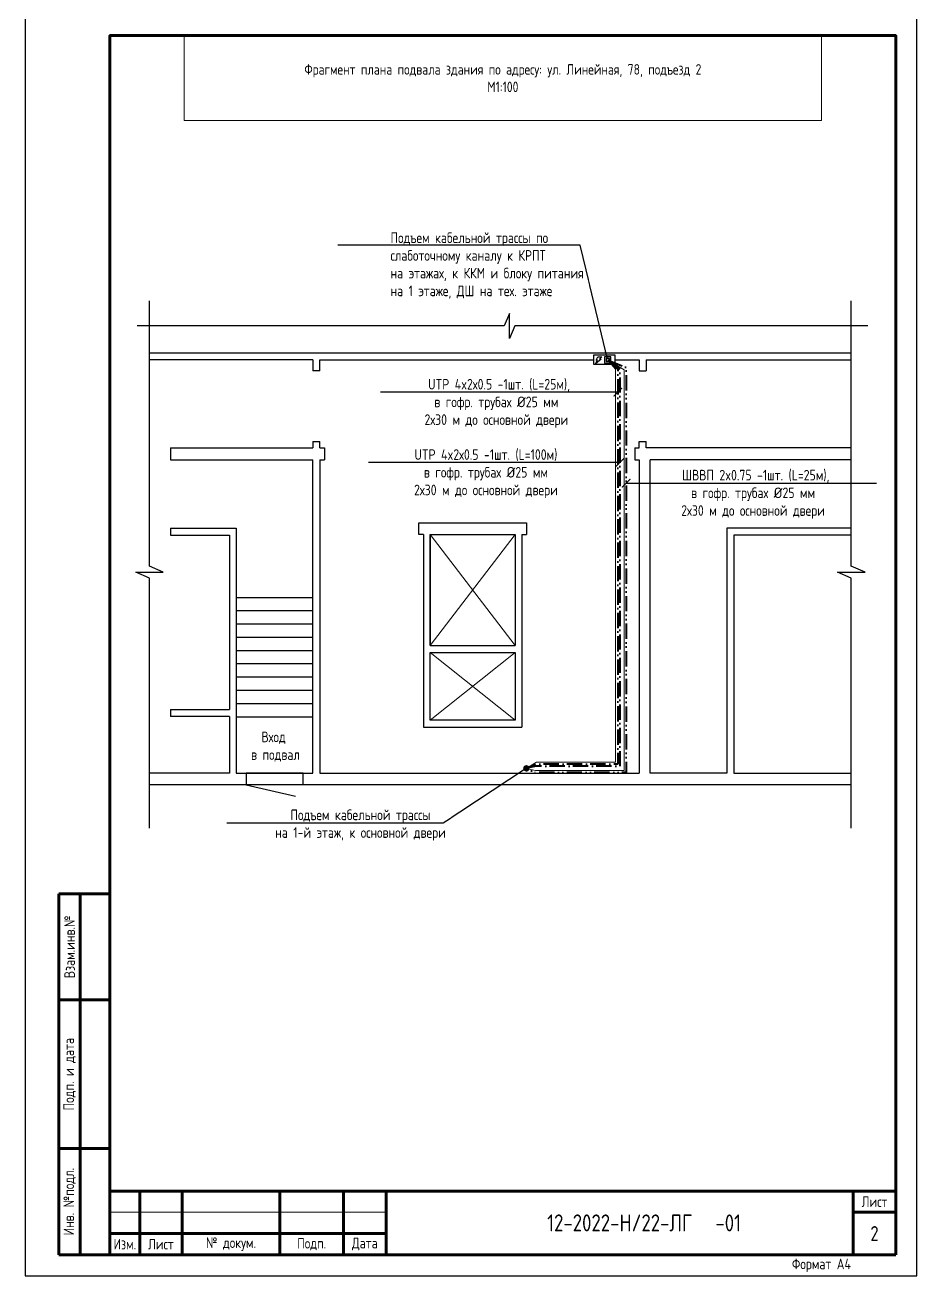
# Model space of a CAD drawing. Header units: millimetres. Extents: x -211 to 10565, y -2293 to 2244.
# Drawn here: x 300.8 to 510.8, y 1650.1 to 1944.6 of the extents above; entities that cross this region are included whole.
import ezdxf
from ezdxf import colors
from ezdxf.entities.mleader import LeaderData, LeaderLine
from ezdxf.math import Vec2, Vec3

# ---------------------------------------------------------------- set-up
doc = ezdxf.new("R2010")
doc.units = ezdxf.units.MM
for name, pattern in [('ACAD_ISO10W100', [18, 12, -3, 0, -3]), ('ACAD_ISO12W100', [21, 12, -3, 0, -3, 0, -3]), ('DASHED', [7, 5, -2, 0])]:
    doc.linetypes.add(name, pattern=pattern)
for name, color, linetype, lineweight in [('(034) Оформление_0', 7, 'Continuous', 9), ('ВОЛС проектир.', 5, 'DASHED', 50), ('Домофония схемы', 7, 'Continuous', 40)]:
    doc.layers.add(name, color=color, linetype=linetype, lineweight=lineweight)
for name, color, linetype in [('_', 7, 'Continuous'), ('ВДРС', 7, 'Continuous'), ('Выноски и подписи', 7, 'Continuous'), ('Планы', 7, 'Continuous')]:
    doc.layers.add(name, color=color, linetype=linetype)
doc.layers.add('ВЭ', color=7, linetype='Continuous', plot=False)
doc.styles.get("Standard").update_dxf_attribs({"font": 'gost.TTF'})
doc.linetypes.add('Гофра Металлорукав ПНД-труба', pattern='A,0.25,-0.1,[133,ltypeshp.shx,S=0.1,R=0,X=-0.1,Y=0],-0.1,1', length=1.45)

# ---------------------------------------------------------------- blocks, each defined once
blk = doc.blocks.new('*T325')
at = {"layer": '(034) Оформление_0', "lineweight": 60, "transparency": 16777216}
for p, q in [((0, 0), (185, 0)), ((0, 0), (0, -15)), ((7, 0), (7, -15)), ((17, 0), (17, -15)), ((40, 0), (40, -15)), ((55, 0), (55, -15)), ((65, 0), (65, -15)), ((175, 0), (175, -15)), ((185, 0), (185, -15)), ((175, -5), (185, -5)), ((0, -10), (65, -10)), ((0, -15), (185, -15))]:
    blk.add_line(p, q, dxfattribs=at)
at = {"layer": '(034) Оформление_0', "transparency": 16777216}
blk.add_line((0, -5), (65, -5), dxfattribs=at)
at = {"layer": '(034) Оформление_0', "color": 0, "lineweight": 60, "transparency": 16777216, "attachment_point": 5}
for s, insert, char_height, width in [('Лист', (180, -2.5), 2.5, 10), ('{\\fGOST|b0|i0|c0;12-2022-Н/22-ЛГ', (120, -7.5), 4, 110), ('Изм.', (3.5, -12.5), 2.5, 7), ('Лист', (12, -12.5), 2.5, 10), ('№ докум.', (28.5, -12.5), 2.5, 21), ('Подп.', (47.5, -12.5), 2.5, 15), ('Дата', (60, -12.5), 2.5, 10)]:
    blk.add_mtext(s, dxfattribs=dict(at, insert=insert, char_height=char_height, width=width))
blk = doc.blocks.new('*U324')
blk.add_blockref('*T325', (-185, 15))
blk = doc.blocks.new('*T387')
at = {"layer": '(034) Оформление_0', "color": 0, "lineweight": 60, "transparency": 16777216}
for p, q in [((0, 0), (0, 85)), ((0, 85), (12, 85)), ((5, 0), (5, 85)), ((12, 0), (12, 85)), ((0, 60), (12, 60)), ((0, 25), (12, 25)), ((0, 0), (12, 0))]:
    blk.add_line(p, q, dxfattribs=at)
at = {"layer": '(034) Оформление_0', "color": 0, "transparency": 16777216, "char_height": 2.5, "attachment_point": 5, "rotation": 90}
for s, insert, width in [('{\\C256;Взам.инв.№\\P}', (2.5, 72.5), 25), ('{\\C256;Подп. и дата\\P}', (2.5, 42.5), 35), ('{\\C256;Инв. №подл.\\P}', (2.5, 12.5), 25)]:
    blk.add_mtext(s, dxfattribs=dict(at, insert=insert, width=width))
blk = doc.blocks.new('*U386')
at = {"layer": '(034) Оформление_0'}
blk.add_lwpolyline([(210, 297), (0, 297), (0, 0), (210, 0)], close=True, dxfattribs=at)
at = {"layer": '(034) Оформление_0', "lineweight": 60}
blk.add_lwpolyline([(205, 5), (205, 292), (20, 292), (20, 5)], close=True, dxfattribs=at)
for name, p in [('*T387', (8, 5)), ('*U324', (205, 5))]:
    blk.add_blockref(name, p)
at = {"insert": (187.5, 2.5), "char_height": 2.5, "width": 35, "attachment_point": 5}
blk.add_mtext('Формат А4', dxfattribs=at)
blk = doc.blocks.new('*T354')
at = {"layer": 'Defpoints', "color": 8, "linetype": 'ByBlock', "lineweight": 0, "transparency": 16777216}
for p, q in [((0, 0), (150, 0)), ((0, 0), (0, -20)), ((150, 0), (150, -20)), ((0, -20), (150, -20))]:
    blk.add_line(p, q, dxfattribs=at)
at = {"color": 0, "transparency": 16777216, "insert": (75, -10), "char_height": 2.4694, "width": 150, "attachment_point": 5}
blk.add_mtext('{\\fGOST|b0|i0|c0;Фрагмент плана подвала здания по адресу: ул. Линейная, 78, подъезд 2^JМ1:100', dxfattribs=at)
blk = doc.blocks.new('_ArchTick')
at = {"color": 0, "const_width": 0.15}
blk.add_lwpolyline([(-0.5, -0.5), (0.5, 0.5)], dxfattribs=at)
blk = doc.blocks.new('План_силовой.канал')
blk.add_lwpolyline([(-3.92, 1.24), (-2.29, 1.24), (-3.24, 0.27), (-2.62, 0.27), (-4.73, -1.5), (-4.04, -0.08), (-4.56, -0.08), (-3.92, 1.24)])
at = {"layer": 'ВДРС'}
for points in [[(1.22, 1.22), (-1.23, 1.22), (-1.23, -1.23), (1.22, -1.23)], [(0.61, 0.61), (-0.61, 0.61), (-0.61, -0.61), (0.61, -0.61)]]:
    blk.add_lwpolyline(points, close=True, dxfattribs=at)

msp = doc.modelspace()

# ---------------------------------------------------------------- linework, layer by layer
at = {"layer": '_', "linetype": 'Continuous', "ltscale": 5}
msp.add_lwpolyline([(366.3, 1765.7), (366.3, 1768.46), (352.94, 1768.46), (352.94, 1765.7), (364.53, 1763.04)], dxfattribs=at)
at = {"layer": 'ВОЛС проектир.', "color": 7, "linetype": 'Гофра Металлорукав ПНД-труба', "lineweight": 20, "ltscale": 5, "flags": 128}
for points in [[(438.06, 1865.75), (441.9, 1863.42), (441.9, 1769.11), (441.9, 1769.11), (421.04, 1769.11), (418.86, 1769.62)], [(438.06, 1865.75), (439.9, 1863.6), (439.9, 1771.11), (421.27, 1771.11), (418.86, 1769.62)]]:
    msp.add_lwpolyline(points, dxfattribs=at)
at = {"layer": 'Домофония схемы', "color": 6, "linetype": 'ACAD_ISO12W100', "ltscale": 0.3, "flags": 128}
msp.add_lwpolyline([(438.06, 1865.75), (442.4, 1864.02), (442.4, 1768.61), (420.98, 1768.61), (418.86, 1769.62)], dxfattribs=at)
at = {"layer": 'Домофония схемы', "color": 3, "linetype": 'ACAD_ISO10W100', "ltscale": 0.3, "flags": 128}
for points in [[(438.06, 1865.75), (440.9, 1863.61), (440.9, 1770.11), (421.16, 1770.11), (418.86, 1769.62)], [(438.06, 1865.75), (440.4, 1863.52), (440.4, 1770.61), (421.21, 1770.61), (418.86, 1769.62)]]:
    msp.add_lwpolyline(points, dxfattribs=at)
at = {"layer": 'Планы', "linetype": 'Continuous', "ltscale": 5}
for p, q in [((368.64, 1865.81), (368.64, 1864.76)), ((368.64, 1864.76), (368.64, 1863.19)), ((370.27, 1863.19), (368.64, 1863.19)), ((445.46, 1863.19), (447.08, 1863.19)), ((368.64, 1846.6), (368.64, 1845.04)), ((368.64, 1846.6), (370.27, 1846.6)), ((370.27, 1845.04), (370.27, 1846.6)), ((445.46, 1845.04), (445.46, 1846.6)), ((445.46, 1846.6), (447.08, 1846.6)), ((447.08, 1845.04), (447.08, 1846.6)), ((335.14, 1845.04), (335.14, 1842.27)), ((371.32, 1845.04), (371.32, 1842.27)), ((444.41, 1845.04), (444.41, 1842.27)), ((335.14, 1842.27), (368.64, 1842.27)), ((495.39, 1842.27), (448.06, 1842.27)), ((335.14, 1826.16), (335.14, 1824.54)), ((335.14, 1783.46), (335.14, 1781.83)), ((348.97, 1781.83), (348.97, 1768.46)), ((348.97, 1768.46), (330.17, 1768.46)), ((467.73, 1768.46), (495.39, 1768.46)), ((352.94, 1765.7), (330.17, 1765.7))]:
    msp.add_line(p, q, dxfattribs=at)
for points in [[(330.17, 1755.54), (330.17, 1814.43), (326.93, 1815.82), (330.17, 1815.82), (333.4, 1815.82), (330.17, 1817.21), (330.17, 1879.65)], [(495.39, 1755.54), (495.39, 1814.43), (492.16, 1815.82), (495.39, 1815.82), (498.62, 1815.82), (495.39, 1817.21), (495.39, 1879.65)], [(330.17, 1867.44), (495.39, 1867.44)], [(368.64, 1865.81), (330.17, 1865.81)], [(368.64, 1865.81), (368.64, 1865.81)], [(370.27, 1863.19), (370.27, 1865.81), (434.66, 1865.81)], [(439.78, 1865.81), (445.46, 1865.81), (445.46, 1863.19)], [(447.08, 1865.81), (447.08, 1863.19)], [(447.08, 1865.81), (495.39, 1865.81)], [(335.14, 1845.04), (368.64, 1845.04)], [(370.27, 1845.04), (371.32, 1845.04)], [(444.41, 1845.04), (445.46, 1845.04)], [(495.39, 1845.04), (447.08, 1845.04)], [(335.14, 1826.16), (348.97, 1826.16), (350.59, 1826.16), (350.59, 1768.46), (368.64, 1768.46), (368.64, 1842.27)], [(370.27, 1842.27), (371.32, 1842.27)], [(370.27, 1842.27), (370.27, 1768.46)], [(444.41, 1842.27), (445.46, 1842.27)], [(445.46, 1842.27), (445.46, 1768.46)], [(495.39, 1826.16), (467.73, 1826.16), (466.11, 1826.16), (466.11, 1768.46), (448.06, 1768.46), (448.06, 1842.27)], [(394.64, 1824.69), (393.59, 1824.69), (393.59, 1827.45), (418.89, 1827.45), (418.89, 1824.69)], [(335.14, 1824.54), (348.97, 1824.54)], [(348.97, 1824.54), (348.97, 1783.46)], [(394.64, 1824.69), (394.64, 1779.35)], [(396.27, 1824.69), (396.27, 1798.55)], [(396.27, 1798.55), (396.27, 1824.69), (416.21, 1824.69), (416.21, 1798.55)], [(416.21, 1824.69), (416.21, 1798.55)], [(417.83, 1824.69), (418.89, 1824.69)], [(417.83, 1824.69), (417.83, 1779.35)], [(467.73, 1824.54), (467.73, 1768.46)], [(495.39, 1824.54), (467.73, 1824.54)], [(368.64, 1809.8), (350.59, 1809.8)], [(368.64, 1806.68), (350.59, 1806.68)], [(368.64, 1803.56), (350.59, 1803.56)], [(368.64, 1800.43), (350.59, 1800.43)], [(368.64, 1797.31), (350.59, 1797.31)], [(396.27, 1798.55), (416.21, 1798.55)], [(416.21, 1796.93), (416.21, 1780.97), (396.27, 1780.97), (396.27, 1796.93)], [(396.27, 1796.93), (416.21, 1796.93)], [(416.21, 1796.93), (416.21, 1780.97)], [(368.64, 1794.19), (350.59, 1794.19)], [(368.64, 1791.07), (350.59, 1791.07)], [(368.64, 1787.94), (350.59, 1787.94)], [(368.64, 1784.82), (350.59, 1784.82)], [(335.14, 1783.46), (348.97, 1783.46)], [(348.97, 1781.83), (348.97, 1781.83), (335.14, 1781.83)], [(368.64, 1781.7), (350.59, 1781.7)], [(394.64, 1779.35), (417.83, 1779.35)], [(370.27, 1768.46), (445.46, 1768.46)], [(495.39, 1765.7), (352.94, 1765.7), (352.94, 1765.7)]]:
    msp.add_lwpolyline(points, dxfattribs=at)
at = {"layer": 'Планы', "linetype": 'Continuous', "lineweight": 0, "ltscale": 5}
for points in [[(416.21, 1824.69), (396.27, 1798.55)], [(416.21, 1798.55), (396.27, 1824.69)], [(416.21, 1796.93), (396.27, 1780.97)], [(396.27, 1796.93), (416.21, 1780.97)]]:
    msp.add_lwpolyline(points, dxfattribs=at)

# ---------------------------------------------------------------- block references
msp.add_blockref('*T354', (338.35, 1942.11))

# ---------------------------------------------------------------- texts
at = {"layer": '(034) Оформление_0'}
for s, insert, char_height, width, attachment_point in [('\\pi4.11048;Вход \\P\\pi1.64722;в подвал', (352.42, 1778.27), 2.5, 13.6215, 1), ('-01', (463.39, 1662.61), 4, 42.636, 4), ('2', (500.85, 1660.11), 3.5, 10, 5)]:
    msp.add_mtext(s, dxfattribs=dict(at, insert=insert, char_height=char_height, width=width, attachment_point=attachment_point))

# ---------------------------------------------------------------- next in the draw order: leaders
at = {"layer": '(034) Оформление_0', "linetype": 'Continuous', "ltscale": 5}
ml = msp.add_multileader_mtext('Standard', dxfattribs=at)
ml.set_content('Подъем кабельной трассы по \\Pслаботочному каналу к КРПТ\\Pна этажах, к ККМ и блоку питания\\Pна 1 этаже, ДШ на тех. этаже', color=256)
ml.set_leader_properties()
ml.build(insert=Vec2(0, 0))
ml.multileader.update_dxf_attribs({"text_left_attachment_type": 6, "text_right_attachment_type": 6, "dogleg_length": 0, "arrow_head_size": 0.18})
ctx = ml.context
ctx.base_point, ctx.char_height, ctx.arrow_head_size, ctx.landing_gap_size, ctx.plane_origin = Vec3(388.79, 1892.78), 2.5, 0.18, 0, Vec3(450.67, 1904.84)
ctx.left_attachment, ctx.right_attachment = 6, 6
notes = []
notes.append((ctx, [(1, (1, 1, 0), (431.54, 1892.78), (-1, 0), 0, [(0, [(438.06, 1865.75)], 0, [])])]))
ctx.mtext.insert, ctx.mtext.flow_direction = Vec3(386.9, 1895.78), 5
ctx.mtext.has_bg_fill, ctx.mtext.bg_color, ctx.mtext.bg_scale_factor, ctx.mtext.bg_transparency, ctx.mtext.use_window_bg_color = 1, -1027028792, 1.5, 0, 1
ml = msp.add_multileader_mtext('Standard', dxfattribs=at)
ml.set_content('Подъем кабельной трассы\\Pна 1-й этаж, к основной двери', color=256)
ml.set_leader_properties()
ml.build(insert=Vec2(0, 0))
ml.multileader.update_dxf_attribs({"text_left_attachment_type": 6, "text_right_attachment_type": 6, "dogleg_length": 0, "arrow_head_size": 0.18})
ctx = ml.context
ctx.base_point, ctx.char_height, ctx.arrow_head_size, ctx.landing_gap_size, ctx.plane_origin = Vec3(362.07, 1756.71), 2.5, 0.18, 0, Vec3(422.75, 1774.69)
ctx.left_attachment, ctx.right_attachment, ctx.text_align_type = 6, 6, 1
notes.append((ctx, [(1, (1, 1, 0), (399.3, 1756.71), (-1, 0), 0, [(0, [(418.86, 1769.62)], 0, [])])]))
ctx.mtext.insert, ctx.mtext.alignment, ctx.mtext.flow_direction = Vec3(379.83, 1759.92), 2, 5
ctx.mtext.has_bg_fill, ctx.mtext.bg_color, ctx.mtext.bg_scale_factor, ctx.mtext.bg_transparency, ctx.mtext.use_window_bg_color = 1, -1027028792, 1.5, 0, 1
for ctx, leaders in notes:
    for number, flags, end, landing, length, lines in leaders:
        leader = LeaderData()
        leader.index, (leader.has_last_leader_line, leader.has_dogleg_vector, leader.attachment_direction) = number, flags
        leader.last_leader_point, leader.dogleg_vector, leader.dogleg_length = Vec3(end), Vec3(landing), length
        for number, points, colour, breaks in lines:
            line = LeaderLine()
            line.index, line.vertices, line.color, line.breaks = number, Vec3.list(points), colors.encode_raw_color(colour), breaks
            leader.lines.append(line)
        ctx.leaders.append(leader)

# ---------------------------------------------------------------- next in the draw order: hatches: boundary and pattern name
at = {"layer": 'Планы'}
h = msp.add_hatch(color=256, dxfattribs=at)
h.dxf.hatch_style = 1
edge = h.paths.add_edge_path()
edge.add_arc((418.88, 1769.62), 0.762, -19.2004, 340.7996)

# ---------------------------------------------------------------- next in the draw order: linework, layer by layer
at = {"layer": 'ВЭ'}
msp.add_lwpolyline([(300.85, 1650.11), (510.85, 1650.11), (510.85, 1947.11), (300.85, 1947.11)], close=True, dxfattribs=at)
at = {"layer": 'Планы'}
msp.add_lwpolyline([(499.24, 1873.77), (416.16, 1873.77), (414.9, 1870.84), (414.9, 1873.77), (414.9, 1876.69), (413.65, 1873.77), (327.29, 1873.77)], dxfattribs=at)
at = {"layer": 'Планы', "ltscale": 0.3}
msp.add_lwpolyline([(434.66, 1864.77), (439.78, 1864.77), (439.78, 1866.86), (434.66, 1866.86)], close=True, dxfattribs=at)

# ---------------------------------------------------------------- next in the draw order: block references
msp.add_blockref('*U386', (300.85, 1650.11))
at = {"layer": 'Планы', "xscale": 0.6083677860268419, "yscale": 0.6083677860268419, "zscale": 0.6083677860268419}
msp.add_blockref('План_силовой.канал', (438.06, 1865.75), dxfattribs=at)

# ---------------------------------------------------------------- next in the draw order: leaders
at = {"layer": 'Выноски и подписи', "linetype": 'Continuous', "ltscale": 5}
ml = msp.add_multileader_mtext('Standard', dxfattribs=at)
ml.set_content(' ШВВП 2x0.75 -1шт. (L=25м),\\Pв гофр. трубах {\\fGOST Common|b0|i0|c0|p34;%%C}25 мм \\P2х30 м до основной двери', color=256)
ml.set_leader_properties()
ml.set_arrow_properties(name='ARCHTICK')
ml.build(insert=Vec2(0, 0))
ml.multileader.update_dxf_attribs({"text_left_attachment_type": 6, "text_right_attachment_type": 6, "dogleg_length": 0, "arrow_head_size": 2})
ctx = ml.context
ctx.base_point, ctx.char_height, ctx.arrow_head_size, ctx.landing_gap_size, ctx.plane_origin = Vec3(455.51, 1836.77), 2.5, 2, 0, Vec3(500.66, 1835.92)
ctx.left_attachment, ctx.right_attachment, ctx.text_align_type = 6, 6, 1
notes = []
notes.append((ctx, [(1, (1, 1, 0), (455.51, 1836.77), (1, 0), 0, [(0, [(442.4, 1836.77)], 0, [])])]))
ctx.mtext.insert, ctx.mtext.alignment, ctx.mtext.flow_direction = Vec3(472.26, 1839.9), 2, 5
ctx.mtext.has_bg_fill, ctx.mtext.bg_color, ctx.mtext.bg_scale_factor, ctx.mtext.bg_transparency, ctx.mtext.use_window_bg_color = 1, -1027028792, 1.5, 0, 1
for ctx, leaders in notes:
    for number, flags, end, landing, length, lines in leaders:
        leader = LeaderData()
        leader.index, (leader.has_last_leader_line, leader.has_dogleg_vector, leader.attachment_direction) = number, flags
        leader.last_leader_point, leader.dogleg_vector, leader.dogleg_length = Vec3(end), Vec3(landing), length
        for number, points, colour, breaks in lines:
            line = LeaderLine()
            line.index, line.vertices, line.color, line.breaks = number, Vec3.list(points), colors.encode_raw_color(colour), breaks
            leader.lines.append(line)
        ctx.leaders.append(leader)

# ---------------------------------------------------------------- next in the draw order: leaders
ml = msp.add_multileader_mtext('Standard', dxfattribs=at)
ml.set_content(' UTP 4x2х0.5 -1шт. (L=25м),\\Pв гофр. трубах {\\fGOST Common|b0|i0|c0|p34;%%C}25 мм \\P2х30 м до основной двери', color=256)
ml.set_leader_properties()
ml.set_arrow_properties(name='ARCHTICK')
ml.build(insert=Vec2(0, 0))
ml.multileader.update_dxf_attribs({"text_left_attachment_type": 6, "text_right_attachment_type": 6, "dogleg_length": 0, "arrow_head_size": 2})
ctx = ml.context
ctx.base_point, ctx.char_height, ctx.arrow_head_size, ctx.landing_gap_size, ctx.plane_origin = Vec3(395.24, 1858.18), 2.5, 2, 0, Vec3(451.74, 1858.71)
ctx.left_attachment, ctx.right_attachment, ctx.text_align_type = 6, 6, 1
notes = []
notes.append((ctx, [(0, (1, 1, 0), (428.41, 1858.18), (-1, 0), 0, [(0, [(440.4, 1858.18)], 0, [])])]))
ctx.mtext.insert, ctx.mtext.alignment, ctx.mtext.flow_direction = Vec3(411.82, 1861.3), 2, 5
ctx.mtext.has_bg_fill, ctx.mtext.bg_color, ctx.mtext.bg_scale_factor, ctx.mtext.bg_transparency, ctx.mtext.use_window_bg_color = 1, -1027028792, 1.5, 0, 1
for ctx, leaders in notes:
    for number, flags, end, landing, length, lines in leaders:
        leader = LeaderData()
        leader.index, (leader.has_last_leader_line, leader.has_dogleg_vector, leader.attachment_direction) = number, flags
        leader.last_leader_point, leader.dogleg_vector, leader.dogleg_length = Vec3(end), Vec3(landing), length
        for number, points, colour, breaks in lines:
            line = LeaderLine()
            line.index, line.vertices, line.color, line.breaks = number, Vec3.list(points), colors.encode_raw_color(colour), breaks
            leader.lines.append(line)
        ctx.leaders.append(leader)

# ---------------------------------------------------------------- next in the draw order: leaders
ml = msp.add_multileader_mtext('Standard', dxfattribs=at)
ml.set_content('UTP 4x2х0.5 -1шт. (L=100м)\\Pв гофр. трубах {\\fGOST Common|b0|i0|c0|p34;%%C}25 мм \\P2х30 м до основной двери', color=256)
ml.set_leader_properties()
ml.set_arrow_properties(name='ARCHTICK')
ml.build(insert=Vec2(0, 0))
ml.multileader.update_dxf_attribs({"text_left_attachment_type": 6, "text_right_attachment_type": 6, "dogleg_length": 0, "arrow_head_size": 2})
ctx = ml.context
ctx.base_point, ctx.char_height, ctx.arrow_head_size, ctx.landing_gap_size, ctx.plane_origin = Vec3(392.92, 1841.62), 2.5, 2, 0, Vec3(450.74, 1842.15)
ctx.left_attachment, ctx.right_attachment, ctx.text_align_type = 6, 6, 1
notes = []
notes.append((ctx, [(0, (1, 1, 0), (425.79, 1841.62), (-1, 0), 0, [(0, [(440.9, 1841.62)], 0, [])])]))
ctx.mtext.insert, ctx.mtext.alignment, ctx.mtext.flow_direction = Vec3(409.36, 1844.74), 2, 5
ctx.mtext.has_bg_fill, ctx.mtext.bg_color, ctx.mtext.bg_scale_factor, ctx.mtext.bg_transparency, ctx.mtext.use_window_bg_color = 1, -1027028792, 1.5, 0, 1
for ctx, leaders in notes:
    for number, flags, end, landing, length, lines in leaders:
        leader = LeaderData()
        leader.index, (leader.has_last_leader_line, leader.has_dogleg_vector, leader.attachment_direction) = number, flags
        leader.last_leader_point, leader.dogleg_vector, leader.dogleg_length = Vec3(end), Vec3(landing), length
        for number, points, colour, breaks in lines:
            line = LeaderLine()
            line.index, line.vertices, line.color, line.breaks = number, Vec3.list(points), colors.encode_raw_color(colour), breaks
            leader.lines.append(line)
        ctx.leaders.append(leader)

doc.saveas('drawing.dxf')
